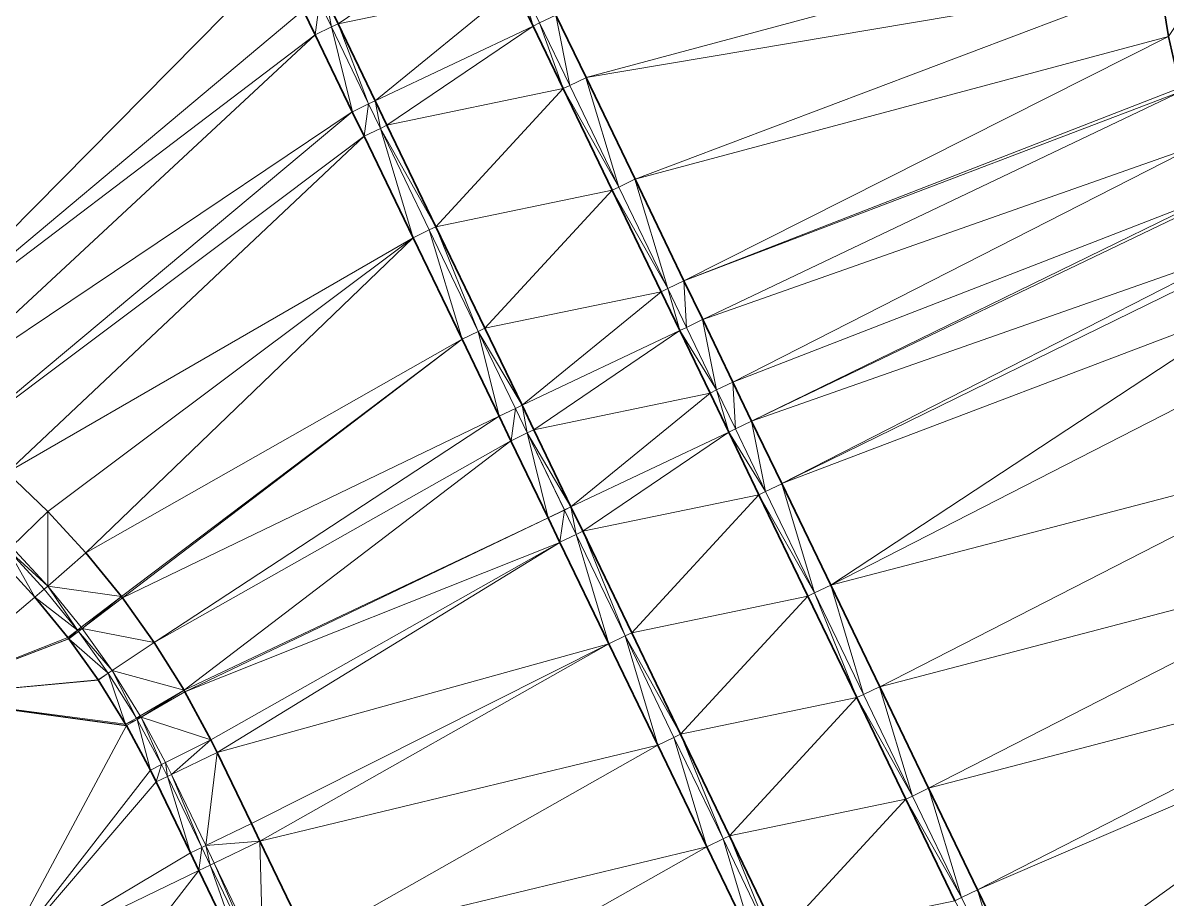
# Model space of a CAD drawing. Header units: metres. Extents: x 246428 to 246884, y 7418966 to 7419490.
# Drawn here: x 246602.27 to 246612.43, y 7419404.16 to 7419411.94 of the extents above; entities that cross this region are included whole.
import ezdxf

# ---------------------------------------------------------------- set-up
doc = ezdxf.new("R2010")
doc.units = ezdxf.units.M
doc.linetypes.add('blank name', pattern=[0])
doc.linetypes.add('HIDDEN', pattern=[9.525, 6.35, -3.175])
doc.layers.add('_12D_UNMAPPED', color=7, linetype='Continuous')
doc.layers.add('GRADELINES', color=250, linetype='HIDDEN', lineweight=25)
for name, color, linetype, lineweight, true_color in [('KERB_BACK', 7, 'Continuous', 35, 0x5fd2ff), ('KERB_LINE', 7, 'Continuous', 18, 0xb9b9b9), ('KERB_LIP', 7, 'Continuous', 35, 0x5fd2ff), ('KERB_TOP', 7, 'Continuous', 18, 0xb9b9b9)]:
    doc.layers.add(name, color=color, linetype=linetype, lineweight=lineweight, true_color=true_color)

msp = doc.modelspace()

# ---------------------------------------------------------------- linework, layer by layer
at = {"layer": '_12D_UNMAPPED', "color": 3, "linetype": 'blank name', "lineweight": 0}
for points in [[(246522.217, 7419399.816, 31.478), (246641.933, 7419447.013, 33.763), (246641.933, 7419447.013, 33.763)], [(246598.535, 7419411.764, 32.889), (246596.558, 7419415.863, 32.753), (246602.977, 7419413.906, 32.963)], [(246600.05, 7419409.307, 33.001), (246598.535, 7419411.764, 32.889), (246602.977, 7419413.906, 32.963)], [(246600.293, 7419409.193, 33.01), (246600.05, 7419409.307, 33.001), (246602.977, 7419413.906, 32.963)], [(246600.293, 7419409.193, 33.01), (246600.293, 7419409.193, 33.01), (246602.977, 7419413.906, 32.963)], [(246600.499, 7419409.088, 33.018), (246600.293, 7419409.193, 33.01), (246602.977, 7419413.906, 32.963)], [(246600.934, 7419408.842, 33.034), (246600.499, 7419409.088, 33.018), (246602.977, 7419413.906, 32.963)], [(246604.547, 7419412.499, 33.059), (246600.934, 7419408.842, 33.034), (246602.977, 7419413.906, 32.963)], [(246605.072, 7419411.929, 33.201), (246604.967, 7419412.146, 33.228), (246606.368, 7419412.809, 33.278)], [(246605.072, 7419411.929, 33.201), (246606.368, 7419412.809, 33.278), (246606.636, 7419412.253, 33.21)], [(246607.005, 7419412.006, 33.168), (246612.315, 7419412.808, 33.356), (246607.273, 7419411.451, 33.191)], [(246612.315, 7419412.808, 33.356), (246612.364, 7419412.31, 33.373), (246607.273, 7419411.451, 33.191)], [(246604.764, 7419412.049, 33.078), (246600.934, 7419408.842, 33.034), (246604.547, 7419412.499, 33.059)], [(246612.444, 7419411.817, 33.389), (246612.364, 7419412.31, 33.373), (246612.81, 7419412.368, 33.387)], [(246605.401, 7419411.246, 33.116), (246605.072, 7419411.929, 33.201), (246606.636, 7419412.253, 33.21)], [(246605.401, 7419411.246, 33.116), (246606.636, 7419412.253, 33.21), (246606.803, 7419411.908, 33.168)], [(246606.636, 7419412.253, 33.21), (246606.695, 7419412.282, 33.21), (246606.803, 7419411.908, 33.168)], [(246606.695, 7419412.282, 33.21), (246606.861, 7419411.936, 33.168), (246606.803, 7419411.908, 33.168)], [(246607.273, 7419411.451, 33.191), (246612.364, 7419412.31, 33.373), (246607.708, 7419410.55, 33.23)], [(246612.364, 7419412.31, 33.373), (246612.444, 7419411.817, 33.389), (246607.708, 7419410.55, 33.23)], [(246605.013, 7419411.9, 33.201), (246604.908, 7419412.118, 33.228), (246604.967, 7419412.146, 33.228)], [(246605.072, 7419411.929, 33.201), (246605.013, 7419411.9, 33.201), (246604.967, 7419412.146, 33.228)], [(246604.764, 7419412.048, 33.078), (246600.934, 7419408.842, 33.034), (246604.764, 7419412.049, 33.078)], [(246604.869, 7419411.831, 33.087), (246600.934, 7419408.842, 33.034), (246604.764, 7419412.048, 33.078)], [(246604.87, 7419411.831, 33.125), (246604.764, 7419412.048, 33.078), (246604.765, 7419412.049, 33.128)], [(246604.869, 7419411.831, 33.087), (246604.764, 7419412.048, 33.078), (246604.87, 7419411.831, 33.125)], [(246604.87, 7419411.831, 33.125), (246604.765, 7419412.049, 33.128), (246604.908, 7419412.118, 33.228)], [(246605.013, 7419411.9, 33.201), (246604.87, 7419411.831, 33.125), (246604.908, 7419412.118, 33.228)], [(246606.861, 7419411.936, 33.168), (246607.004, 7419412.005, 33.168), (246606.861, 7419411.936, 33.168)], [(246606.861, 7419411.936, 33.168), (246607.004, 7419412.005, 33.168), (246607.129, 7419411.381, 33.191)], [(246607.004, 7419412.005, 33.168), (246607.005, 7419412.006, 33.168), (246607.272, 7419411.45, 33.191)], [(246607.004, 7419412.005, 33.168), (246607.272, 7419411.45, 33.191), (246607.129, 7419411.381, 33.191)], [(246607.005, 7419412.006, 33.168), (246607.273, 7419411.451, 33.191), (246607.272, 7419411.45, 33.191)], [(246605.2, 7419411.148, 33.116), (246604.87, 7419411.831, 33.125), (246605.013, 7419411.9, 33.201)], [(246605.343, 7419411.217, 33.116), (246605.013, 7419411.9, 33.201), (246605.072, 7419411.929, 33.201)], [(246605.343, 7419411.217, 33.116), (246605.2, 7419411.148, 33.116), (246605.013, 7419411.9, 33.201)], [(246605.401, 7419411.246, 33.116), (246605.343, 7419411.217, 33.116), (246605.072, 7419411.929, 33.201)], [(246605.401, 7419411.245, 33.116), (246605.401, 7419411.246, 33.116), (246606.803, 7419411.908, 33.168)], [(246605.506, 7419411.028, 33.126), (246605.401, 7419411.245, 33.116), (246606.803, 7419411.908, 33.168)], [(246605.401, 7419411.245, 33.116), (246606.803, 7419411.908, 33.168), (246606.803, 7419411.908, 33.168)], [(246605.506, 7419411.028, 33.126), (246606.803, 7419411.908, 33.168), (246607.071, 7419411.353, 33.191)], [(246606.861, 7419411.936, 33.168), (246606.861, 7419411.936, 33.168), (246606.803, 7419411.908, 33.168)], [(246606.803, 7419411.908, 33.168), (246606.861, 7419411.936, 33.168), (246606.803, 7419411.908, 33.168)], [(246606.803, 7419411.908, 33.168), (246606.861, 7419411.936, 33.168), (246607.071, 7419411.353, 33.191)], [(246606.861, 7419411.936, 33.168), (246607.129, 7419411.381, 33.191), (246607.071, 7419411.353, 33.191)], [(246601.353, 7419408.569, 33.05), (246600.934, 7419408.842, 33.034), (246604.869, 7419411.831, 33.087)], [(246605.199, 7419411.148, 33.116), (246601.353, 7419408.569, 33.05), (246604.869, 7419411.831, 33.087)], [(246605.199, 7419411.148, 33.116), (246604.869, 7419411.831, 33.087), (246605.2, 7419411.148, 33.116)], [(246605.2, 7419411.148, 33.116), (246604.869, 7419411.831, 33.087), (246604.87, 7419411.831, 33.125)], [(246607.708, 7419410.55, 33.23), (246612.444, 7419411.817, 33.389), (246608.142, 7419409.649, 33.267)], [(246612.444, 7419411.817, 33.389), (246612.546, 7419411.36, 33.404), (246608.142, 7419409.649, 33.267)], [(246607.129, 7419411.381, 33.191), (246607.272, 7419411.45, 33.191), (246607.564, 7419410.48, 33.23)], [(246607.272, 7419411.45, 33.191), (246607.273, 7419411.451, 33.191), (246607.707, 7419410.549, 33.23)], [(246607.272, 7419411.45, 33.191), (246607.707, 7419410.549, 33.23), (246607.564, 7419410.48, 33.23)], [(246607.273, 7419411.451, 33.191), (246607.708, 7419410.55, 33.23), (246607.707, 7419410.549, 33.23)], [(246605.941, 7419410.127, 33.164), (246605.506, 7419411.028, 33.126), (246607.071, 7419411.353, 33.191)], [(246605.941, 7419410.127, 33.164), (246607.071, 7419411.353, 33.191), (246607.505, 7419410.452, 33.23)], [(246607.129, 7419411.381, 33.191), (246607.564, 7419410.48, 33.23), (246607.071, 7419411.353, 33.191)], [(246607.071, 7419411.353, 33.191), (246607.564, 7419410.48, 33.23), (246607.505, 7419410.452, 33.23)], [(246612.546, 7419411.36, 33.404), (246612.554, 7419411.329, 33.406), (246608.142, 7419409.649, 33.267)], [(246612.546, 7419411.36, 33.404), (246612.546, 7419411.36, 33.404), (246608.142, 7419409.649, 33.267)], [(246608.142, 7419409.649, 33.267), (246612.554, 7419411.329, 33.406), (246608.309, 7419409.303, 33.28)], [(246612.554, 7419411.329, 33.406), (246612.694, 7419410.849, 33.422), (246608.309, 7419409.303, 33.28)], [(246605.401, 7419411.245, 33.116), (246605.343, 7419411.217, 33.116), (246605.401, 7419411.246, 33.116)], [(246605.343, 7419411.217, 33.116), (246605.343, 7419411.217, 33.116), (246605.401, 7419411.246, 33.116)], [(246605.448, 7419411, 33.126), (246605.343, 7419411.217, 33.116), (246605.401, 7419411.245, 33.116)], [(246605.506, 7419411.028, 33.126), (246605.448, 7419411, 33.126), (246605.401, 7419411.245, 33.116)], [(246601.754, 7419408.27, 33.066), (246601.353, 7419408.569, 33.05), (246605.199, 7419411.148, 33.116)], [(246605.304, 7419410.93, 33.126), (246601.754, 7419408.27, 33.066), (246605.199, 7419411.148, 33.116)], [(246605.199, 7419411.148, 33.116), (246601.754, 7419408.27, 33.066), (246605.199, 7419411.148, 33.116)], [(246605.304, 7419410.93, 33.126), (246605.199, 7419411.148, 33.116), (246605.305, 7419410.931, 33.126)], [(246605.2, 7419411.148, 33.116), (246605.199, 7419411.148, 33.116), (246605.2, 7419411.148, 33.116)], [(246605.305, 7419410.931, 33.126), (246605.199, 7419411.148, 33.116), (246605.2, 7419411.148, 33.116)], [(246605.199, 7419411.148, 33.116), (246605.199, 7419411.148, 33.116), (246605.2, 7419411.148, 33.116)], [(246605.343, 7419411.217, 33.116), (246605.2, 7419411.148, 33.116), (246605.343, 7419411.217, 33.116)], [(246605.305, 7419410.931, 33.126), (246605.2, 7419411.148, 33.116), (246605.343, 7419411.217, 33.116)], [(246605.2, 7419411.148, 33.116), (246605.2, 7419411.148, 33.116), (246605.343, 7419411.217, 33.116)], [(246605.448, 7419411, 33.126), (246605.305, 7419410.931, 33.126), (246605.343, 7419411.217, 33.116)], [(246605.941, 7419410.127, 33.164), (246605.448, 7419411, 33.126), (246605.506, 7419411.028, 33.126)], [(246602.135, 7419407.947, 33.082), (246601.754, 7419408.27, 33.066), (246605.304, 7419410.93, 33.126)], [(246602.135, 7419407.947, 33.082), (246602.135, 7419407.947, 33.082), (246605.304, 7419410.93, 33.126)], [(246605.738, 7419410.03, 33.164), (246602.135, 7419407.947, 33.082), (246605.304, 7419410.93, 33.126)], [(246605.739, 7419410.03, 33.164), (246605.304, 7419410.93, 33.126), (246605.305, 7419410.931, 33.126)], [(246605.738, 7419410.03, 33.164), (246605.304, 7419410.93, 33.126), (246605.739, 7419410.03, 33.164)], [(246605.739, 7419410.03, 33.164), (246605.305, 7419410.931, 33.126), (246605.448, 7419411, 33.126)], [(246605.882, 7419410.099, 33.164), (246605.448, 7419411, 33.126), (246605.941, 7419410.127, 33.164)], [(246605.882, 7419410.099, 33.164), (246605.739, 7419410.03, 33.164), (246605.448, 7419411, 33.126)], [(246608.309, 7419409.303, 33.28), (246612.694, 7419410.849, 33.422), (246608.577, 7419408.748, 33.301)], [(246608.309, 7419409.303, 33.28), (246612.694, 7419410.849, 33.422), (246608.309, 7419409.303, 33.28)], [(246612.694, 7419410.849, 33.422), (246612.852, 7419410.409, 33.437), (246608.577, 7419408.748, 33.301)], [(246607.564, 7419410.48, 33.23), (246607.707, 7419410.549, 33.23), (246607.998, 7419409.58, 33.267)], [(246607.707, 7419410.549, 33.23), (246607.708, 7419410.55, 33.23), (246608.141, 7419409.649, 33.267)], [(246607.707, 7419410.549, 33.23), (246608.141, 7419409.649, 33.267), (246607.998, 7419409.58, 33.267)], [(246607.708, 7419410.55, 33.23), (246608.142, 7419409.649, 33.267), (246608.141, 7419409.649, 33.267)], [(246606.375, 7419409.227, 33.203), (246605.941, 7419410.127, 33.164), (246607.505, 7419410.452, 33.23)], [(246606.375, 7419409.227, 33.203), (246607.505, 7419410.452, 33.23), (246607.939, 7419409.551, 33.267)], [(246607.564, 7419410.48, 33.23), (246607.998, 7419409.58, 33.267), (246607.505, 7419410.452, 33.23)], [(246607.505, 7419410.452, 33.23), (246607.998, 7419409.58, 33.267), (246607.939, 7419409.551, 33.267)], [(246608.577, 7419408.748, 33.301), (246612.852, 7419410.409, 33.437), (246608.743, 7419408.403, 33.314)], [(246612.852, 7419410.409, 33.437), (246612.852, 7419410.409, 33.437), (246608.577, 7419408.748, 33.301)], [(246612.852, 7419410.409, 33.437), (246612.864, 7419410.379, 33.439), (246608.743, 7419408.403, 33.314)], [(246608.743, 7419408.403, 33.314), (246612.864, 7419410.379, 33.439), (246613.063, 7419409.92, 33.455)], [(246608.743, 7419408.403, 33.314), (246612.864, 7419410.379, 33.439), (246608.743, 7419408.403, 33.314)], [(246606.317, 7419409.198, 33.203), (246605.882, 7419410.099, 33.164), (246605.941, 7419410.127, 33.164)], [(246606.375, 7419409.227, 33.203), (246606.317, 7419409.198, 33.203), (246605.941, 7419410.127, 33.164)], [(246602.496, 7419407.601, 33.098), (246602.135, 7419407.947, 33.082), (246605.738, 7419410.03, 33.164)], [(246602.835, 7419407.234, 33.114), (246602.496, 7419407.601, 33.098), (246605.738, 7419410.03, 33.164)], [(246606.173, 7419409.129, 33.203), (246602.835, 7419407.234, 33.114), (246605.738, 7419410.03, 33.164)], [(246606.173, 7419409.129, 33.203), (246605.738, 7419410.03, 33.164), (246606.174, 7419409.129, 33.203)], [(246606.174, 7419409.129, 33.203), (246605.738, 7419410.03, 33.164), (246605.739, 7419410.03, 33.164)], [(246606.174, 7419409.129, 33.203), (246605.739, 7419410.03, 33.164), (246605.882, 7419410.099, 33.164)], [(246606.317, 7419409.198, 33.203), (246606.174, 7419409.129, 33.203), (246605.882, 7419410.099, 33.164)], [(246609.011, 7419407.848, 33.335), (246608.743, 7419408.403, 33.314), (246613.063, 7419409.92, 33.455)], [(246609.011, 7419407.848, 33.335), (246613.063, 7419409.92, 33.455), (246613.096, 7419409.849, 33.458)], [(246609.011, 7419407.848, 33.335), (246613.096, 7419409.849, 33.458), (246613.279, 7419409.47, 33.472)], [(246607.998, 7419409.58, 33.267), (246608.141, 7419409.649, 33.267), (246608.165, 7419409.234, 33.28)], [(246608.141, 7419409.649, 33.267), (246608.142, 7419409.649, 33.267), (246608.308, 7419409.303, 33.28)], [(246608.141, 7419409.649, 33.267), (246608.308, 7419409.303, 33.28), (246608.165, 7419409.234, 33.28)], [(246608.142, 7419409.649, 33.267), (246608.309, 7419409.303, 33.28), (246608.308, 7419409.303, 33.28)], [(246606.705, 7419408.543, 33.227), (246606.375, 7419409.227, 33.203), (246607.939, 7419409.551, 33.267)], [(246606.705, 7419408.543, 33.227), (246607.939, 7419409.551, 33.267), (246608.106, 7419409.206, 33.28)], [(246607.939, 7419409.551, 33.267), (246607.998, 7419409.58, 33.267), (246608.106, 7419409.206, 33.28)], [(246607.998, 7419409.58, 33.267), (246608.165, 7419409.234, 33.28), (246608.106, 7419409.206, 33.28)], [(246609.445, 7419406.947, 33.365), (246609.011, 7419407.848, 33.335), (246613.279, 7419409.47, 33.472)], [(246609.011, 7419407.848, 33.335), (246613.279, 7419409.47, 33.472), (246613.279, 7419409.47, 33.472)], [(246609.445, 7419406.947, 33.365), (246613.279, 7419409.47, 33.472), (246613.497, 7419409.02, 33.488)], [(246608.308, 7419409.303, 33.28), (246608.308, 7419409.303, 33.28), (246608.165, 7419409.234, 33.28)], [(246608.165, 7419409.234, 33.28), (246608.308, 7419409.303, 33.28), (246608.165, 7419409.234, 33.28)], [(246608.165, 7419409.234, 33.28), (246608.308, 7419409.303, 33.28), (246608.432, 7419408.679, 33.394)], [(246608.308, 7419409.303, 33.28), (246608.309, 7419409.303, 33.28), (246608.308, 7419409.303, 33.28)], [(246608.309, 7419409.303, 33.28), (246608.309, 7419409.303, 33.28), (246608.308, 7419409.303, 33.28)], [(246608.308, 7419409.303, 33.28), (246608.309, 7419409.303, 33.28), (246608.576, 7419408.748, 33.332)], [(246608.308, 7419409.303, 33.28), (246608.576, 7419408.748, 33.332), (246608.432, 7419408.679, 33.394)], [(246608.309, 7419409.303, 33.28), (246608.577, 7419408.748, 33.301), (246608.576, 7419408.748, 33.332)], [(246606.503, 7419408.446, 33.227), (246606.174, 7419409.129, 33.203), (246606.317, 7419409.198, 33.203)], [(246606.705, 7419408.543, 33.227), (246606.317, 7419409.198, 33.203), (246606.375, 7419409.227, 33.203)], [(246606.646, 7419408.515, 33.227), (246606.503, 7419408.446, 33.227), (246606.317, 7419409.198, 33.203)], [(246606.646, 7419408.515, 33.227), (246606.317, 7419409.198, 33.203), (246606.705, 7419408.543, 33.227)], [(246606.705, 7419408.543, 33.228), (246606.705, 7419408.543, 33.227), (246608.106, 7419409.206, 33.28)], [(246606.81, 7419408.326, 33.272), (246606.705, 7419408.543, 33.228), (246608.106, 7419409.206, 33.28)], [(246606.705, 7419408.543, 33.228), (246608.106, 7419409.206, 33.28), (246608.106, 7419409.206, 33.28)], [(246606.81, 7419408.326, 33.272), (246608.106, 7419409.206, 33.28), (246608.374, 7419408.651, 33.394)], [(246608.165, 7419409.234, 33.28), (246608.165, 7419409.234, 33.28), (246608.106, 7419409.206, 33.28)], [(246608.106, 7419409.206, 33.28), (246608.165, 7419409.234, 33.28), (246608.106, 7419409.206, 33.28)], [(246608.165, 7419409.234, 33.28), (246608.432, 7419408.679, 33.394), (246608.106, 7419409.206, 33.28)], [(246608.106, 7419409.206, 33.28), (246608.432, 7419408.679, 33.394), (246608.374, 7419408.651, 33.394)], [(246603.15, 7419406.846, 33.131), (246602.835, 7419407.234, 33.114), (246606.173, 7419409.129, 33.203)], [(246603.159, 7419406.834, 33.131), (246603.15, 7419406.846, 33.131), (246606.173, 7419409.129, 33.203)], [(246606.502, 7419408.446, 33.227), (246603.159, 7419406.834, 33.131), (246606.173, 7419409.129, 33.203)], [(246606.502, 7419408.446, 33.227), (246606.173, 7419409.129, 33.203), (246606.503, 7419408.446, 33.227)], [(246606.503, 7419408.446, 33.227), (246606.173, 7419409.129, 33.203), (246606.174, 7419409.129, 33.203)], [(246609.445, 7419406.947, 33.365), (246613.497, 7419409.02, 33.488), (246613.931, 7419408.119, 33.521)], [(246608.432, 7419408.679, 33.394), (246608.576, 7419408.748, 33.332), (246608.599, 7419408.333, 33.464)], [(246608.576, 7419408.748, 33.332), (246608.577, 7419408.748, 33.301), (246608.742, 7419408.402, 33.364)], [(246608.576, 7419408.748, 33.332), (246608.742, 7419408.402, 33.364), (246608.599, 7419408.333, 33.464)], [(246608.577, 7419408.748, 33.301), (246608.743, 7419408.403, 33.314), (246608.742, 7419408.402, 33.364)], [(246607.139, 7419407.643, 33.41), (246606.81, 7419408.326, 33.272), (246608.374, 7419408.651, 33.394)], [(246607.139, 7419407.643, 33.41), (246608.374, 7419408.651, 33.394), (246608.541, 7419408.305, 33.464)], [(246608.374, 7419408.651, 33.394), (246608.432, 7419408.679, 33.394), (246608.541, 7419408.305, 33.464)], [(246608.432, 7419408.679, 33.394), (246608.599, 7419408.333, 33.464), (246608.541, 7419408.305, 33.464)], [(246606.608, 7419408.229, 33.247), (246606.503, 7419408.446, 33.227), (246606.646, 7419408.515, 33.228)], [(246606.646, 7419408.515, 33.228), (246606.503, 7419408.446, 33.227), (246606.646, 7419408.515, 33.227)], [(246606.503, 7419408.446, 33.227), (246606.503, 7419408.446, 33.227), (246606.646, 7419408.515, 33.227)], [(246606.751, 7419408.298, 33.272), (246606.608, 7419408.229, 33.247), (246606.646, 7419408.515, 33.228)], [(246606.751, 7419408.298, 33.272), (246606.646, 7419408.515, 33.228), (246606.705, 7419408.543, 33.228)], [(246606.646, 7419408.515, 33.228), (246606.646, 7419408.515, 33.227), (246606.705, 7419408.543, 33.228)], [(246606.705, 7419408.543, 33.228), (246606.646, 7419408.515, 33.227), (246606.705, 7419408.543, 33.227)], [(246606.81, 7419408.326, 33.272), (246606.751, 7419408.298, 33.272), (246606.705, 7419408.543, 33.228)], [(246603.159, 7419406.834, 33.131), (246603.159, 7419406.834, 33.131), (246606.502, 7419408.446, 33.227)], [(246603.441, 7419406.439, 33.147), (246603.159, 7419406.834, 33.131), (246606.502, 7419408.446, 33.227)], [(246606.607, 7419408.228, 33.235), (246603.441, 7419406.439, 33.147), (246606.502, 7419408.446, 33.227)], [(246606.502, 7419408.446, 33.227), (246603.441, 7419406.439, 33.147), (246606.502, 7419408.446, 33.227)], [(246606.503, 7419408.446, 33.227), (246606.502, 7419408.446, 33.227), (246606.503, 7419408.446, 33.227)], [(246606.607, 7419408.228, 33.235), (246606.502, 7419408.446, 33.227), (246606.608, 7419408.229, 33.247)], [(246606.608, 7419408.229, 33.247), (246606.502, 7419408.446, 33.227), (246606.503, 7419408.446, 33.227)], [(246606.502, 7419408.446, 33.227), (246606.502, 7419408.446, 33.227), (246606.503, 7419408.446, 33.227)], [(246608.742, 7419408.402, 33.364), (246608.867, 7419407.778, 33.485), (246608.599, 7419408.333, 33.464)], [(246608.599, 7419408.333, 33.464), (246608.742, 7419408.402, 33.364), (246608.599, 7419408.333, 33.464)], [(246608.742, 7419408.402, 33.364), (246608.742, 7419408.402, 33.364), (246608.599, 7419408.333, 33.464)], [(246608.743, 7419408.403, 33.314), (246609.01, 7419407.847, 33.385), (246608.742, 7419408.402, 33.364)], [(246608.742, 7419408.402, 33.364), (246608.743, 7419408.403, 33.314), (246608.742, 7419408.402, 33.364)], [(246608.743, 7419408.403, 33.314), (246608.743, 7419408.403, 33.314), (246608.742, 7419408.402, 33.364)], [(246609.01, 7419407.847, 33.385), (246608.867, 7419407.778, 33.485), (246608.742, 7419408.402, 33.364)], [(246609.011, 7419407.848, 33.335), (246609.01, 7419407.847, 33.385), (246608.743, 7419408.403, 33.314)], [(246606.937, 7419407.545, 33.31), (246606.608, 7419408.229, 33.247), (246606.751, 7419408.298, 33.272)], [(246607.139, 7419407.643, 33.41), (246606.751, 7419408.298, 33.272), (246606.81, 7419408.326, 33.272)], [(246607.139, 7419407.643, 33.41), (246607.081, 7419407.615, 33.41), (246606.751, 7419408.298, 33.272)], [(246607.081, 7419407.615, 33.41), (246606.937, 7419407.545, 33.31), (246606.751, 7419408.298, 33.272)], [(246607.244, 7419407.425, 33.418), (246607.139, 7419407.643, 33.41), (246608.541, 7419408.305, 33.464)], [(246607.139, 7419407.643, 33.41), (246607.139, 7419407.643, 33.41), (246608.541, 7419408.305, 33.464)], [(246607.139, 7419407.643, 33.41), (246608.541, 7419408.305, 33.464), (246608.541, 7419408.305, 33.464)], [(246608.808, 7419407.75, 33.485), (246607.244, 7419407.425, 33.418), (246608.541, 7419408.305, 33.464)], [(246608.599, 7419408.333, 33.464), (246608.867, 7419407.778, 33.485), (246608.541, 7419408.305, 33.464)], [(246608.541, 7419408.305, 33.464), (246608.599, 7419408.333, 33.464), (246608.541, 7419408.305, 33.464)], [(246608.599, 7419408.333, 33.464), (246608.599, 7419408.333, 33.464), (246608.541, 7419408.305, 33.464)], [(246608.867, 7419407.778, 33.485), (246608.808, 7419407.75, 33.485), (246608.541, 7419408.305, 33.464)], [(246603.441, 7419406.439, 33.147), (246603.441, 7419406.439, 33.147), (246606.607, 7419408.228, 33.235)], [(246603.706, 7419406.015, 33.163), (246603.441, 7419406.439, 33.147), (246606.607, 7419408.228, 33.235)], [(246606.937, 7419407.545, 33.26), (246603.706, 7419406.015, 33.163), (246606.607, 7419408.228, 33.235)], [(246606.937, 7419407.545, 33.31), (246606.607, 7419408.228, 33.235), (246606.608, 7419408.229, 33.247)], [(246606.937, 7419407.545, 33.31), (246606.937, 7419407.545, 33.26), (246606.607, 7419408.228, 33.235)], [(246609.88, 7419406.046, 33.394), (246609.445, 7419406.947, 33.365), (246613.931, 7419408.119, 33.521)], [(246614.365, 7419407.218, 33.554), (246609.88, 7419406.046, 33.394), (246613.931, 7419408.119, 33.521)], [(246602.496, 7419407.601, 33.098), (246602.175, 7419407.286, 33.103), (246602.135, 7419407.947, 33.082)], [(246608.867, 7419407.778, 33.485), (246609.301, 7419406.878, 33.515), (246608.808, 7419407.75, 33.485)], [(246608.867, 7419407.778, 33.485), (246609.01, 7419407.847, 33.385), (246609.301, 7419406.878, 33.515)], [(246609.01, 7419407.847, 33.385), (246609.011, 7419407.848, 33.335), (246609.445, 7419406.947, 33.415)], [(246609.01, 7419407.847, 33.385), (246609.445, 7419406.947, 33.415), (246609.301, 7419406.878, 33.515)], [(246609.011, 7419407.848, 33.335), (246609.445, 7419406.947, 33.365), (246609.445, 7419406.947, 33.415)], [(246607.679, 7419406.524, 33.45), (246607.244, 7419407.425, 33.418), (246608.808, 7419407.75, 33.485)], [(246607.679, 7419406.524, 33.45), (246608.808, 7419407.75, 33.485), (246609.243, 7419406.849, 33.515)], [(246608.808, 7419407.75, 33.485), (246609.301, 7419406.878, 33.515), (246609.243, 7419406.849, 33.515)], [(246602.175, 7419407.286, 33.103), (246602.496, 7419407.601, 33.098), (246602.495, 7419406.939, 33.109)], [(246602.496, 7419407.601, 33.098), (246602.835, 7419407.234, 33.114), (246602.495, 7419406.939, 33.109)], [(246607.081, 7419407.614, 33.41), (246606.937, 7419407.545, 33.31), (246607.081, 7419407.615, 33.41)], [(246606.937, 7419407.545, 33.31), (246606.937, 7419407.545, 33.31), (246607.081, 7419407.615, 33.41)], [(246607.042, 7419407.328, 33.318), (246606.937, 7419407.545, 33.31), (246607.081, 7419407.614, 33.41)], [(246607.186, 7419407.397, 33.418), (246607.042, 7419407.328, 33.318), (246607.081, 7419407.614, 33.41)], [(246607.139, 7419407.643, 33.41), (246607.081, 7419407.614, 33.41), (246607.139, 7419407.643, 33.41)], [(246607.186, 7419407.397, 33.418), (246607.081, 7419407.614, 33.41), (246607.139, 7419407.643, 33.41)], [(246607.081, 7419407.614, 33.41), (246607.081, 7419407.615, 33.41), (246607.139, 7419407.643, 33.41)], [(246607.244, 7419407.425, 33.418), (246607.186, 7419407.397, 33.418), (246607.139, 7419407.643, 33.41)], [(246603.713, 7419406.002, 33.163), (246603.706, 7419406.015, 33.163), (246606.937, 7419407.545, 33.26)], [(246603.713, 7419406.002, 33.163), (246603.713, 7419406.002, 33.163), (246606.937, 7419407.545, 33.26)], [(246607.041, 7419407.327, 33.268), (246603.713, 7419406.002, 33.163), (246606.937, 7419407.545, 33.26)], [(246606.937, 7419407.545, 33.26), (246603.713, 7419406.002, 33.163), (246606.937, 7419407.545, 33.26)], [(246607.041, 7419407.327, 33.268), (246606.937, 7419407.545, 33.26), (246607.042, 7419407.328, 33.318)], [(246606.937, 7419407.545, 33.31), (246606.937, 7419407.545, 33.26), (246606.937, 7419407.545, 33.31)], [(246607.042, 7419407.328, 33.318), (246606.937, 7419407.545, 33.26), (246606.937, 7419407.545, 33.31)], [(246606.937, 7419407.545, 33.26), (246606.937, 7419407.545, 33.26), (246606.937, 7419407.545, 33.31)], [(246607.477, 7419406.427, 33.35), (246607.042, 7419407.328, 33.318), (246607.186, 7419407.397, 33.418)], [(246607.62, 7419406.496, 33.45), (246607.186, 7419407.397, 33.418), (246607.244, 7419407.425, 33.418)], [(246607.62, 7419406.496, 33.45), (246607.477, 7419406.427, 33.35), (246607.186, 7419407.397, 33.418)], [(246607.679, 7419406.524, 33.45), (246607.62, 7419406.496, 33.45), (246607.244, 7419407.425, 33.418)], [(246602.175, 7419407.286, 33.103), (246602.495, 7419406.939, 33.109), (246602.146, 7419407.258, 33.103)], [(246603.944, 7419405.575, 33.179), (246603.713, 7419406.002, 33.163), (246607.041, 7419407.327, 33.268)], [(246603.999, 7419405.462, 33.183), (246603.944, 7419405.575, 33.179), (246607.041, 7419407.327, 33.268)], [(246607.476, 7419406.427, 33.3), (246603.999, 7419405.462, 33.183), (246607.041, 7419407.327, 33.268)], [(246607.477, 7419406.427, 33.35), (246607.041, 7419407.327, 33.268), (246607.042, 7419407.328, 33.318)], [(246607.476, 7419406.427, 33.3), (246607.041, 7419407.327, 33.268), (246607.477, 7419406.427, 33.35)], [(246602.068, 7419407.181, 33.103), (246602.381, 7419406.841, 33.109), (246601.337, 7419405.955, 33.021)], [(246602.068, 7419407.181, 33.103), (246602.146, 7419407.258, 33.103), (246602.381, 7419406.841, 33.109)], [(246602.146, 7419407.258, 33.103), (246602.495, 7419406.939, 33.109), (246602.465, 7419406.913, 33.109)], [(246602.146, 7419407.258, 33.103), (246602.465, 7419406.913, 33.109), (246602.381, 7419406.841, 33.109)], [(246602.835, 7419407.234, 33.114), (246603.15, 7419406.846, 33.131), (246602.495, 7419406.939, 33.109)], [(246610.314, 7419405.146, 33.423), (246609.88, 7419406.046, 33.394), (246614.365, 7419407.218, 33.554)], [(246610.314, 7419405.146, 33.423), (246614.365, 7419407.218, 33.554), (246614.8, 7419406.317, 33.587)], [(246602.465, 7419406.913, 33.109), (246602.761, 7419406.549, 33.115), (246602.381, 7419406.841, 33.109)], [(246602.465, 7419406.913, 33.109), (246602.495, 7419406.939, 33.109), (246602.761, 7419406.549, 33.115)], [(246602.495, 7419406.939, 33.109), (246602.792, 7419406.573, 33.115), (246602.761, 7419406.549, 33.115)], [(246602.495, 7419406.939, 33.109), (246603.15, 7419406.846, 33.131), (246602.792, 7419406.573, 33.115)], [(246609.243, 7419406.849, 33.515), (246609.301, 7419406.878, 33.515), (246609.677, 7419405.949, 33.544)], [(246609.301, 7419406.878, 33.515), (246609.445, 7419406.947, 33.415), (246609.736, 7419405.977, 33.544)], [(246609.301, 7419406.878, 33.515), (246609.736, 7419405.977, 33.544), (246609.677, 7419405.949, 33.544)], [(246609.445, 7419406.947, 33.415), (246609.445, 7419406.947, 33.365), (246609.879, 7419406.046, 33.444)], [(246609.445, 7419406.947, 33.365), (246609.88, 7419406.046, 33.394), (246609.879, 7419406.046, 33.444)], [(246609.445, 7419406.947, 33.415), (246609.879, 7419406.046, 33.444), (246609.736, 7419405.977, 33.544)], [(246602.381, 7419406.841, 33.109), (246602.673, 7419406.482, 33.115), (246601.337, 7419405.955, 33.021)], [(246602.381, 7419406.841, 33.109), (246602.761, 7419406.549, 33.115), (246602.673, 7419406.482, 33.115)], [(246602.792, 7419406.573, 33.115), (246603.15, 7419406.846, 33.131), (246602.801, 7419406.562, 33.116)], [(246603.15, 7419406.846, 33.131), (246603.159, 7419406.834, 33.131), (246602.801, 7419406.562, 33.116)], [(246603.159, 7419406.834, 33.131), (246603.441, 7419406.439, 33.147), (246602.801, 7419406.562, 33.116)], [(246603.159, 7419406.834, 33.131), (246603.159, 7419406.834, 33.131), (246602.801, 7419406.562, 33.116)], [(246602.801, 7419406.562, 33.116), (246603.159, 7419406.834, 33.131), (246602.801, 7419406.562, 33.116)], [(246608.113, 7419405.624, 33.476), (246607.679, 7419406.524, 33.45), (246609.243, 7419406.849, 33.515)], [(246608.113, 7419405.624, 33.476), (246609.243, 7419406.849, 33.515), (246609.677, 7419405.949, 33.544)], [(246602.792, 7419406.573, 33.115), (246602.801, 7419406.562, 33.116), (246602.761, 7419406.549, 33.115)], [(246602.761, 7419406.549, 33.115), (246602.801, 7419406.562, 33.116), (246602.769, 7419406.537, 33.116)], [(246602.769, 7419406.537, 33.116), (246602.801, 7419406.562, 33.116), (246602.769, 7419406.537, 33.116)], [(246602.801, 7419406.562, 33.116), (246602.801, 7419406.562, 33.116), (246602.769, 7419406.537, 33.116)], [(246602.801, 7419406.562, 33.116), (246603.067, 7419406.189, 33.122), (246602.769, 7419406.537, 33.116)], [(246602.801, 7419406.562, 33.116), (246603.441, 7419406.439, 33.147), (246603.067, 7419406.189, 33.122)], [(246602.673, 7419406.482, 33.115), (246602.681, 7419406.471, 33.116), (246601.337, 7419405.955, 33.021)], [(246602.681, 7419406.471, 33.116), (246602.682, 7419406.471, 33.116), (246601.337, 7419405.955, 33.021)], [(246602.682, 7419406.471, 33.116), (246602.942, 7419406.106, 33.194), (246601.337, 7419405.955, 33.021)], [(246602.673, 7419406.482, 33.115), (246602.761, 7419406.549, 33.115), (246602.681, 7419406.471, 33.116)], [(246602.761, 7419406.549, 33.115), (246602.769, 7419406.537, 33.116), (246602.681, 7419406.471, 33.116)], [(246602.681, 7419406.471, 33.116), (246602.769, 7419406.537, 33.116), (246602.682, 7419406.471, 33.116)], [(246602.769, 7419406.537, 33.116), (246602.769, 7419406.537, 33.116), (246602.682, 7419406.471, 33.116)], [(246602.769, 7419406.537, 33.116), (246603.033, 7419406.167, 33.194), (246602.682, 7419406.471, 33.116)], [(246602.682, 7419406.471, 33.116), (246603.033, 7419406.167, 33.194), (246602.942, 7419406.106, 33.194)], [(246602.769, 7419406.537, 33.116), (246603.067, 7419406.189, 33.122), (246603.033, 7419406.167, 33.194)], [(246607.911, 7419405.526, 33.376), (246607.477, 7419406.427, 33.35), (246607.62, 7419406.496, 33.45)], [(246608.113, 7419405.624, 33.476), (246607.62, 7419406.496, 33.45), (246607.679, 7419406.524, 33.45)], [(246608.054, 7419405.596, 33.476), (246607.62, 7419406.496, 33.45), (246608.113, 7419405.624, 33.476)], [(246608.054, 7419405.596, 33.476), (246607.911, 7419405.526, 33.376), (246607.62, 7419406.496, 33.45)], [(246603.441, 7419406.439, 33.147), (246603.441, 7419406.439, 33.147), (246603.067, 7419406.189, 33.122)], [(246603.441, 7419406.439, 33.147), (246603.706, 7419406.015, 33.163), (246603.067, 7419406.189, 33.122)], [(246603.067, 7419406.189, 33.122), (246603.441, 7419406.439, 33.147), (246603.067, 7419406.189, 33.122)], [(246604.303, 7419404.832, 33.206), (246603.999, 7419405.462, 33.183), (246607.476, 7419406.427, 33.3)], [(246604.379, 7419404.675, 33.21), (246604.303, 7419404.832, 33.206), (246607.476, 7419406.427, 33.3)], [(246604.379, 7419404.675, 33.21), (246604.379, 7419404.675, 33.21), (246607.476, 7419406.427, 33.3)], [(246607.91, 7419405.526, 33.326), (246604.379, 7419404.675, 33.21), (246607.476, 7419406.427, 33.3)], [(246607.91, 7419405.526, 33.326), (246607.476, 7419406.427, 33.3), (246607.911, 7419405.526, 33.376)], [(246607.911, 7419405.526, 33.376), (246607.476, 7419406.427, 33.3), (246607.477, 7419406.427, 33.35)], [(246610.749, 7419404.245, 33.453), (246610.314, 7419405.146, 33.423), (246614.8, 7419406.317, 33.587)], [(246610.749, 7419404.245, 33.453), (246614.8, 7419406.317, 33.587), (246614.932, 7419406.043, 33.597)], [(246602.942, 7419406.105, 33.194), (246603.033, 7419406.167, 33.194), (246603.187, 7419405.713, 33.286)], [(246603.033, 7419406.167, 33.194), (246603.033, 7419406.167, 33.194), (246602.942, 7419406.106, 33.194)], [(246602.942, 7419406.106, 33.194), (246603.033, 7419406.167, 33.194), (246602.942, 7419406.105, 33.194)], [(246603.067, 7419406.189, 33.122), (246603.067, 7419406.189, 33.122), (246603.033, 7419406.167, 33.194)], [(246603.033, 7419406.167, 33.194), (246603.067, 7419406.189, 33.122), (246603.033, 7419406.167, 33.194)], [(246603.033, 7419406.167, 33.194), (246603.067, 7419406.189, 33.122), (246603.282, 7419405.768, 33.286)], [(246603.033, 7419406.167, 33.194), (246603.282, 7419405.768, 33.286), (246603.187, 7419405.713, 33.286)], [(246603.067, 7419406.189, 33.122), (246603.706, 7419406.015, 33.163), (246603.317, 7419405.788, 33.138)], [(246603.067, 7419406.189, 33.122), (246603.317, 7419405.788, 33.138), (246603.282, 7419405.768, 33.286)], [(246602.942, 7419406.106, 33.194), (246602.942, 7419406.105, 33.194), (246601.337, 7419405.955, 33.021)], [(246602.942, 7419406.105, 33.194), (246603.187, 7419405.713, 33.286), (246601.337, 7419405.955, 33.021)], [(246602.037, 7419403.545, 33.315), (246601.337, 7419405.955, 33.021), (246603.194, 7419405.701, 33.288)], [(246601.337, 7419405.955, 33.021), (246603.187, 7419405.713, 33.286), (246603.194, 7419405.701, 33.288)], [(246603.317, 7419405.788, 33.138), (246603.706, 7419406.015, 33.163), (246603.324, 7419405.776, 33.138)], [(246603.706, 7419406.015, 33.163), (246603.713, 7419406.002, 33.163), (246603.324, 7419405.776, 33.138)], [(246603.713, 7419406.002, 33.163), (246603.944, 7419405.575, 33.179), (246603.324, 7419405.776, 33.138)], [(246603.713, 7419406.002, 33.163), (246603.713, 7419406.002, 33.163), (246603.324, 7419405.776, 33.138)], [(246603.324, 7419405.776, 33.138), (246603.713, 7419406.002, 33.163), (246603.324, 7419405.776, 33.138)], [(246608.547, 7419404.723, 33.503), (246608.113, 7419405.624, 33.476), (246609.677, 7419405.949, 33.544)], [(246608.547, 7419404.723, 33.503), (246609.677, 7419405.949, 33.544), (246610.112, 7419405.048, 33.573)], [(246609.736, 7419405.977, 33.544), (246610.17, 7419405.076, 33.573), (246609.677, 7419405.949, 33.544)], [(246609.677, 7419405.949, 33.544), (246610.17, 7419405.076, 33.573), (246610.112, 7419405.048, 33.573)], [(246609.736, 7419405.977, 33.544), (246609.879, 7419406.046, 33.444), (246610.17, 7419405.076, 33.573)], [(246609.879, 7419406.046, 33.444), (246609.88, 7419406.046, 33.394), (246610.313, 7419405.145, 33.473)], [(246609.879, 7419406.046, 33.444), (246610.313, 7419405.145, 33.473), (246610.17, 7419405.076, 33.573)], [(246609.88, 7419406.046, 33.394), (246610.314, 7419405.146, 33.423), (246610.313, 7419405.145, 33.473)], [(246610.749, 7419404.245, 33.453), (246614.932, 7419406.043, 33.597), (246614.932, 7419406.043, 33.597)], [(246611.183, 7419403.344, 33.474), (246610.749, 7419404.245, 33.453), (246614.932, 7419406.043, 33.597)], [(246615.942, 7419403.95, 33.633), (246611.183, 7419403.344, 33.474), (246614.932, 7419406.043, 33.597)], [(246603.282, 7419405.768, 33.286), (246603.289, 7419405.756, 33.288), (246603.187, 7419405.713, 33.286)], [(246603.187, 7419405.713, 33.286), (246603.289, 7419405.756, 33.288), (246603.194, 7419405.701, 33.288)], [(246603.289, 7419405.756, 33.288), (246603.289, 7419405.756, 33.288), (246603.194, 7419405.701, 33.288)], [(246603.194, 7419405.701, 33.288), (246603.289, 7419405.756, 33.288), (246603.194, 7419405.701, 33.288)], [(246603.194, 7419405.701, 33.288), (246603.289, 7419405.756, 33.288), (246603.407, 7419405.306, 33.304)], [(246603.282, 7419405.768, 33.286), (246603.317, 7419405.788, 33.138), (246603.289, 7419405.756, 33.288)], [(246603.317, 7419405.788, 33.138), (246603.324, 7419405.776, 33.138), (246603.289, 7419405.756, 33.288)], [(246603.289, 7419405.756, 33.288), (246603.324, 7419405.776, 33.138), (246603.506, 7419405.355, 33.304)], [(246603.324, 7419405.776, 33.138), (246603.324, 7419405.776, 33.138), (246603.289, 7419405.756, 33.288)], [(246603.289, 7419405.756, 33.288), (246603.324, 7419405.776, 33.138), (246603.289, 7419405.756, 33.288)], [(246603.289, 7419405.756, 33.288), (246603.506, 7419405.355, 33.304), (246603.407, 7419405.306, 33.304)], [(246603.324, 7419405.776, 33.138), (246603.944, 7419405.575, 33.179), (246603.541, 7419405.373, 33.154)], [(246603.324, 7419405.776, 33.138), (246603.541, 7419405.373, 33.154), (246603.506, 7419405.355, 33.304)], [(246603.407, 7419405.306, 33.304), (246602.037, 7419403.545, 33.315), (246603.194, 7419405.701, 33.288)], [(246603.187, 7419405.713, 33.286), (246603.194, 7419405.701, 33.288), (246603.194, 7419405.701, 33.288)], [(246603.194, 7419405.701, 33.288), (246603.407, 7419405.306, 33.304), (246603.194, 7419405.701, 33.288)], [(246603.194, 7419405.701, 33.288), (246603.194, 7419405.701, 33.288), (246603.194, 7419405.701, 33.288)], [(246603.541, 7419405.373, 33.154), (246603.944, 7419405.575, 33.179), (246603.594, 7419405.267, 33.158)], [(246603.944, 7419405.575, 33.179), (246603.999, 7419405.462, 33.183), (246603.594, 7419405.267, 33.158)], [(246608.346, 7419404.626, 33.403), (246607.911, 7419405.526, 33.376), (246608.054, 7419405.596, 33.476)], [(246608.489, 7419404.695, 33.503), (246608.054, 7419405.596, 33.476), (246608.113, 7419405.624, 33.476)], [(246608.489, 7419404.695, 33.503), (246608.346, 7419404.626, 33.403), (246608.054, 7419405.596, 33.476)], [(246608.547, 7419404.723, 33.503), (246608.489, 7419404.695, 33.503), (246608.113, 7419405.624, 33.476)], [(246603.594, 7419405.267, 33.158), (246603.999, 7419405.462, 33.183), (246603.898, 7419404.636, 33.181)], [(246603.999, 7419405.462, 33.183), (246604.303, 7419404.832, 33.206), (246603.898, 7419404.636, 33.181)], [(246604.813, 7419403.774, 33.233), (246604.379, 7419404.675, 33.21), (246607.91, 7419405.526, 33.326)], [(246608.345, 7419404.625, 33.353), (246604.813, 7419403.774, 33.233), (246607.91, 7419405.526, 33.326)], [(246608.345, 7419404.625, 33.353), (246607.91, 7419405.526, 33.326), (246608.346, 7419404.626, 33.403)], [(246608.346, 7419404.626, 33.403), (246607.91, 7419405.526, 33.326), (246607.911, 7419405.526, 33.376)], [(246603.407, 7419405.306, 33.304), (246603.506, 7419405.355, 33.304), (246603.459, 7419405.202, 33.308)], [(246603.506, 7419405.355, 33.304), (246603.558, 7419405.249, 33.308), (246603.459, 7419405.202, 33.308)], [(246603.506, 7419405.355, 33.304), (246603.541, 7419405.373, 33.154), (246603.558, 7419405.249, 33.308)], [(246603.541, 7419405.373, 33.154), (246603.594, 7419405.267, 33.158), (246603.558, 7419405.249, 33.308)], [(246603.407, 7419405.306, 33.304), (246603.459, 7419405.202, 33.308), (246602.037, 7419403.545, 33.315)], [(246603.459, 7419405.202, 33.308), (246603.558, 7419405.249, 33.308), (246603.763, 7419404.571, 33.331)], [(246603.558, 7419405.249, 33.308), (246603.594, 7419405.267, 33.158), (246603.862, 7419404.619, 33.331)], [(246603.558, 7419405.249, 33.308), (246603.862, 7419404.619, 33.331), (246603.763, 7419404.571, 33.331)], [(246603.594, 7419405.267, 33.158), (246603.898, 7419404.636, 33.181), (246603.862, 7419404.619, 33.331)], [(246603.459, 7419405.202, 33.308), (246603.763, 7419404.571, 33.331), (246602.037, 7419403.545, 33.315)], [(246610.17, 7419405.076, 33.573), (246610.313, 7419405.145, 33.473), (246610.605, 7419404.175, 33.603)], [(246610.313, 7419405.145, 33.473), (246610.314, 7419405.146, 33.423), (246610.748, 7419404.244, 33.503)], [(246610.313, 7419405.145, 33.473), (246610.748, 7419404.244, 33.503), (246610.605, 7419404.175, 33.603)], [(246610.314, 7419405.146, 33.423), (246610.749, 7419404.245, 33.453), (246610.748, 7419404.244, 33.503)], [(246608.982, 7419403.822, 33.53), (246608.547, 7419404.723, 33.503), (246610.112, 7419405.048, 33.573)], [(246608.982, 7419403.822, 33.53), (246610.112, 7419405.048, 33.573), (246610.546, 7419404.147, 33.603)], [(246610.17, 7419405.076, 33.573), (246610.605, 7419404.175, 33.603), (246610.112, 7419405.048, 33.573)], [(246610.112, 7419405.048, 33.573), (246610.605, 7419404.175, 33.603), (246610.546, 7419404.147, 33.603)], [(246604.303, 7419404.832, 33.206), (246604.379, 7419404.675, 33.21), (246603.898, 7419404.636, 33.181)], [(246603.862, 7419404.619, 33.331), (246603.898, 7419404.636, 33.181), (246603.937, 7419404.462, 33.335)], [(246603.898, 7419404.636, 33.181), (246604.379, 7419404.675, 33.21), (246603.973, 7419404.479, 33.185)], [(246603.898, 7419404.636, 33.181), (246603.973, 7419404.479, 33.185), (246603.937, 7419404.462, 33.335)], [(246603.973, 7419404.479, 33.185), (246604.379, 7419404.675, 33.21), (246604.408, 7419403.579, 33.208)], [(246603.973, 7419404.479, 33.185), (246604.379, 7419404.675, 33.21), (246603.973, 7419404.479, 33.185)], [(246604.379, 7419404.675, 33.21), (246604.379, 7419404.675, 33.21), (246603.973, 7419404.479, 33.185)], [(246604.379, 7419404.675, 33.21), (246604.813, 7419403.774, 33.233), (246604.408, 7419403.579, 33.208)], [(246608.78, 7419403.725, 33.43), (246608.346, 7419404.626, 33.403), (246608.489, 7419404.695, 33.503)], [(246608.923, 7419403.794, 33.53), (246608.489, 7419404.695, 33.503), (246608.547, 7419404.723, 33.503)], [(246608.923, 7419403.794, 33.53), (246608.78, 7419403.725, 33.43), (246608.489, 7419404.695, 33.503)], [(246608.982, 7419403.822, 33.53), (246608.923, 7419403.794, 33.53), (246608.547, 7419404.723, 33.503)], [(246603.763, 7419404.571, 33.331), (246603.838, 7419404.414, 33.335), (246602.037, 7419403.545, 33.315)], [(246603.763, 7419404.571, 33.331), (246603.862, 7419404.619, 33.331), (246603.838, 7419404.414, 33.335)], [(246603.862, 7419404.619, 33.331), (246603.937, 7419404.462, 33.335), (246603.838, 7419404.414, 33.335)], [(246605.248, 7419402.873, 33.257), (246604.813, 7419403.774, 33.233), (246608.345, 7419404.625, 33.353)], [(246608.779, 7419403.725, 33.38), (246605.248, 7419402.873, 33.257), (246608.345, 7419404.625, 33.353)], [(246608.78, 7419403.725, 33.43), (246608.345, 7419404.625, 33.353), (246608.346, 7419404.626, 33.403)], [(246608.779, 7419403.725, 33.38), (246608.345, 7419404.625, 33.353), (246608.78, 7419403.725, 33.43)], [(246603.937, 7419404.462, 33.335), (246603.937, 7419404.462, 33.335), (246603.838, 7419404.414, 33.335)], [(246603.838, 7419404.414, 33.335), (246603.937, 7419404.462, 33.335), (246603.838, 7419404.414, 33.335)], [(246603.838, 7419404.414, 33.335), (246603.937, 7419404.462, 33.335), (246604.273, 7419403.513, 33.358)], [(246603.973, 7419404.479, 33.185), (246603.973, 7419404.479, 33.185), (246603.937, 7419404.462, 33.335)], [(246603.937, 7419404.462, 33.335), (246603.973, 7419404.479, 33.185), (246603.937, 7419404.462, 33.335)], [(246603.937, 7419404.462, 33.335), (246603.973, 7419404.479, 33.185), (246604.372, 7419403.561, 33.358)], [(246603.937, 7419404.462, 33.335), (246604.372, 7419403.561, 33.358), (246604.273, 7419403.513, 33.358)], [(246603.973, 7419404.479, 33.185), (246604.408, 7419403.579, 33.208), (246604.372, 7419403.561, 33.358)], [(246603.838, 7419404.414, 33.335), (246603.838, 7419404.414, 33.335), (246602.037, 7419403.545, 33.315)], [(246602.037, 7419403.545, 33.315), (246603.838, 7419404.414, 33.335), (246602.471, 7419402.645, 33.338)], [(246603.838, 7419404.414, 33.335), (246604.273, 7419403.513, 33.358), (246602.471, 7419402.645, 33.338)], [(246610.605, 7419404.175, 33.603), (246610.748, 7419404.244, 33.503), (246611.039, 7419403.275, 33.624)], [(246610.748, 7419404.244, 33.503), (246610.749, 7419404.245, 33.453), (246611.182, 7419403.344, 33.524)], [(246610.748, 7419404.244, 33.503), (246611.182, 7419403.344, 33.524), (246611.039, 7419403.275, 33.624)], [(246610.749, 7419404.245, 33.453), (246611.183, 7419403.344, 33.474), (246611.182, 7419403.344, 33.524)], [(246610.605, 7419404.175, 33.603), (246611.039, 7419403.275, 33.624), (246610.546, 7419404.147, 33.603)]]:
    msp.add_3dface(points, dxfattribs=at)
at = {"layer": 'GRADELINES'}
msp.add_polyline3d([(246598.283, 7419409.256, -999), (246598.283, 7419409.253, 33.109), (246598.331, 7419407.836, 33.053), (246598.331, 7419407.836, 33.053), (246598.331, 7419407.836, 33.053), (246598.331, 7419407.836, 33.053), (246598.883, 7419407.659, 33.048), (246600.607, 7419406.664, 33.03), (246601.337, 7419405.955, 33.021), (246601.337, 7419405.955, 33.021), (246601.337, 7419405.955, 33.021), (246601.337, 7419405.955, 33.021), (246603.194, 7419405.701, 33.288)], dxfattribs=at)
at = {"layer": 'KERB_BACK'}
for points in [[(246606.636, 7419412.253, 33.21), (246606.803, 7419411.908, 33.168), (246606.803, 7419411.908, 33.168), (246607.071, 7419411.353, 33.191), (246607.505, 7419410.452, 33.23), (246607.939, 7419409.551, 33.267), (246608.106, 7419409.206, 33.28), (246608.106, 7419409.206, 33.28), (246608.374, 7419408.651, 33.394), (246608.541, 7419408.305, 33.464), (246608.541, 7419408.305, 33.464), (246608.808, 7419407.75, 33.485), (246609.243, 7419406.849, 33.515), (246609.677, 7419405.949, 33.544), (246610.112, 7419405.048, 33.573), (246610.546, 7419404.147, 33.603)], [(246610.72, 7419400.22, 33.59), (246610.285, 7419401.12, 33.583), (246609.851, 7419402.021, 33.574), (246609.416, 7419402.922, 33.557), (246608.982, 7419403.822, 33.53), (246608.547, 7419404.723, 33.503), (246608.113, 7419405.624, 33.476), (246607.679, 7419406.524, 33.45), (246607.244, 7419407.425, 33.418), (246607.139, 7419407.643, 33.41), (246607.139, 7419407.643, 33.41), (246606.81, 7419408.326, 33.272), (246606.705, 7419408.543, 33.228), (246606.705, 7419408.543, 33.227), (246606.375, 7419409.227, 33.203), (246605.941, 7419410.127, 33.164), (246605.506, 7419411.028, 33.126), (246605.401, 7419411.245, 33.116), (246605.401, 7419411.246, 33.116), (246605.072, 7419411.929, 33.201), (246604.967, 7419412.146, 33.228)], [(246602.068, 7419407.181, 33.103), (246602.381, 7419406.841, 33.109), (246602.673, 7419406.482, 33.115), (246602.681, 7419406.471, 33.116), (246602.682, 7419406.471, 33.116), (246602.942, 7419406.106, 33.194), (246602.942, 7419406.105, 33.194), (246603.187, 7419405.713, 33.286), (246603.194, 7419405.701, 33.288), (246603.194, 7419405.701, 33.288), (246603.407, 7419405.306, 33.304), (246603.459, 7419405.202, 33.308), (246603.763, 7419404.571, 33.331), (246603.838, 7419404.414, 33.335), (246603.838, 7419404.414, 33.335), (246604.273, 7419403.513, 33.358), (246604.707, 7419402.613, 33.382), (246605.141, 7419401.712, 33.406), (246605.576, 7419400.811, 33.429), (246605.674, 7419400.608, 33.434), (246605.674, 7419400.608, 33.434)]]:
    msp.add_polyline3d(points, dxfattribs=at)
at = {"layer": 'KERB_LINE'}
for points in [[(246610.518, 7419400.122, 33.49), (246610.083, 7419401.023, 33.483), (246609.649, 7419401.924, 33.474), (246609.215, 7419402.824, 33.457), (246608.78, 7419403.725, 33.43), (246608.346, 7419404.626, 33.403), (246607.911, 7419405.526, 33.376), (246607.477, 7419406.427, 33.35), (246607.042, 7419407.328, 33.318), (246606.937, 7419407.545, 33.31), (246606.937, 7419407.545, 33.31), (246606.608, 7419408.229, 33.247), (246606.503, 7419408.446, 33.227), (246606.503, 7419408.446, 33.227), (246606.174, 7419409.129, 33.203), (246605.739, 7419410.03, 33.164), (246605.305, 7419410.931, 33.126), (246605.2, 7419411.148, 33.116), (246605.2, 7419411.148, 33.116), (246604.87, 7419411.831, 33.125), (246604.765, 7419412.049, 33.128)], [(246607.004, 7419412.005, 33.168), (246607.272, 7419411.45, 33.191), (246607.707, 7419410.549, 33.23), (246608.141, 7419409.649, 33.267), (246608.308, 7419409.303, 33.28), (246608.308, 7419409.303, 33.28), (246608.576, 7419408.748, 33.332), (246608.742, 7419408.402, 33.364), (246608.742, 7419408.402, 33.364), (246609.01, 7419407.847, 33.385), (246609.445, 7419406.947, 33.415), (246609.879, 7419406.046, 33.444), (246610.313, 7419405.145, 33.473), (246610.748, 7419404.244, 33.503), (246611.182, 7419403.344, 33.524)], [(246602.175, 7419407.286, 33.103), (246602.495, 7419406.939, 33.109), (246602.792, 7419406.573, 33.115), (246602.801, 7419406.562, 33.116), (246602.801, 7419406.562, 33.116), (246603.067, 7419406.189, 33.122), (246603.067, 7419406.189, 33.122), (246603.317, 7419405.788, 33.138), (246603.324, 7419405.776, 33.138), (246603.324, 7419405.776, 33.138), (246603.541, 7419405.373, 33.154), (246603.594, 7419405.267, 33.158), (246603.898, 7419404.636, 33.181), (246603.973, 7419404.479, 33.185), (246603.973, 7419404.479, 33.185), (246604.408, 7419403.579, 33.208), (246604.842, 7419402.678, 33.232), (246605.277, 7419401.777, 33.256), (246605.711, 7419400.876, 33.279), (246605.809, 7419400.674, 33.284), (246605.809, 7419400.673, 33.284)]]:
    msp.add_polyline3d(points, dxfattribs=at)
at = {"layer": 'KERB_LIP'}
for points in [[(246612.364, 7419412.31, 33.373), (246612.444, 7419411.817, 33.389), (246612.546, 7419411.36, 33.404), (246612.546, 7419411.36, 33.404), (246612.554, 7419411.329, 33.406), (246612.694, 7419410.849, 33.422), (246612.852, 7419410.409, 33.437), (246612.852, 7419410.409, 33.437), (246612.864, 7419410.379, 33.439), (246613.063, 7419409.92, 33.455), (246613.096, 7419409.849, 33.458), (246613.279, 7419409.47, 33.472), (246613.279, 7419409.47, 33.472), (246613.497, 7419409.02, 33.488), (246613.931, 7419408.119, 33.521), (246614.365, 7419407.218, 33.554), (246614.8, 7419406.317, 33.587), (246614.932, 7419406.043, 33.597), (246614.932, 7419406.043, 33.597)], [(246610.517, 7419400.122, 33.44), (246610.083, 7419401.023, 33.433), (246609.648, 7419401.923, 33.424), (246609.214, 7419402.824, 33.407), (246608.779, 7419403.725, 33.38), (246608.345, 7419404.625, 33.353), (246607.91, 7419405.526, 33.326), (246607.476, 7419406.427, 33.3), (246607.041, 7419407.327, 33.268), (246606.937, 7419407.545, 33.26), (246606.937, 7419407.545, 33.26), (246606.607, 7419408.228, 33.235), (246606.502, 7419408.446, 33.227), (246606.502, 7419408.446, 33.227), (246606.173, 7419409.129, 33.203), (246605.738, 7419410.03, 33.164), (246605.304, 7419410.93, 33.126), (246605.199, 7419411.148, 33.116), (246605.199, 7419411.148, 33.116), (246604.869, 7419411.831, 33.087), (246604.764, 7419412.048, 33.078)], [(246607.005, 7419412.006, 33.168), (246607.273, 7419411.451, 33.191), (246607.708, 7419410.55, 33.23), (246608.142, 7419409.649, 33.267), (246608.309, 7419409.303, 33.28), (246608.309, 7419409.303, 33.28), (246608.577, 7419408.748, 33.301), (246608.743, 7419408.403, 33.314), (246608.743, 7419408.403, 33.314), (246609.011, 7419407.848, 33.335), (246609.445, 7419406.947, 33.365), (246609.88, 7419406.046, 33.394), (246610.314, 7419405.146, 33.423), (246610.749, 7419404.245, 33.453), (246611.183, 7419403.344, 33.474)], [(246602.135, 7419407.947, 33.082), (246602.496, 7419407.601, 33.098), (246602.835, 7419407.234, 33.114), (246603.15, 7419406.846, 33.131), (246603.159, 7419406.834, 33.131), (246603.159, 7419406.834, 33.131), (246603.441, 7419406.439, 33.147), (246603.441, 7419406.439, 33.147), (246603.706, 7419406.015, 33.163), (246603.713, 7419406.002, 33.163), (246603.713, 7419406.002, 33.163), (246603.944, 7419405.575, 33.179), (246603.999, 7419405.462, 33.183), (246604.303, 7419404.832, 33.206), (246604.379, 7419404.675, 33.21), (246604.379, 7419404.675, 33.21), (246604.813, 7419403.774, 33.233), (246605.248, 7419402.873, 33.257), (246605.682, 7419401.973, 33.281), (246606.116, 7419401.072, 33.304), (246606.214, 7419400.869, 33.309), (246606.214, 7419400.869, 33.309)]]:
    msp.add_polyline3d(points, dxfattribs=at)
at = {"layer": 'KERB_TOP'}
for points in [[(246610.661, 7419400.191, 33.59), (246610.227, 7419401.092, 33.583), (246609.792, 7419401.993, 33.574), (246609.358, 7419402.893, 33.557), (246608.923, 7419403.794, 33.53), (246608.489, 7419404.695, 33.503), (246608.054, 7419405.596, 33.476), (246607.62, 7419406.496, 33.45), (246607.186, 7419407.397, 33.418), (246607.081, 7419407.614, 33.41), (246607.081, 7419407.615, 33.41), (246606.751, 7419408.298, 33.272), (246606.646, 7419408.515, 33.228), (246606.646, 7419408.515, 33.227), (246606.317, 7419409.198, 33.203), (246605.882, 7419410.099, 33.164), (246605.448, 7419411, 33.126), (246605.343, 7419411.217, 33.116), (246605.343, 7419411.217, 33.116), (246605.013, 7419411.9, 33.201), (246604.908, 7419412.118, 33.228)], [(246606.861, 7419411.936, 33.168), (246606.861, 7419411.936, 33.168), (246607.129, 7419411.381, 33.191), (246607.564, 7419410.48, 33.23), (246607.998, 7419409.58, 33.267), (246608.165, 7419409.234, 33.28), (246608.165, 7419409.234, 33.28), (246608.432, 7419408.679, 33.394), (246608.599, 7419408.333, 33.464), (246608.599, 7419408.333, 33.464), (246608.867, 7419407.778, 33.485), (246609.301, 7419406.878, 33.515), (246609.736, 7419405.977, 33.544), (246610.17, 7419405.076, 33.573), (246610.605, 7419404.175, 33.603), (246611.039, 7419403.275, 33.624)], [(246602.146, 7419407.258, 33.103), (246602.465, 7419406.913, 33.109), (246602.761, 7419406.549, 33.115), (246602.769, 7419406.537, 33.116), (246602.769, 7419406.537, 33.116), (246603.033, 7419406.167, 33.194), (246603.033, 7419406.167, 33.194), (246603.282, 7419405.768, 33.286), (246603.289, 7419405.756, 33.288), (246603.289, 7419405.756, 33.288), (246603.506, 7419405.355, 33.304), (246603.558, 7419405.249, 33.308), (246603.862, 7419404.619, 33.331), (246603.937, 7419404.462, 33.335), (246603.937, 7419404.462, 33.335), (246604.372, 7419403.561, 33.358), (246604.806, 7419402.661, 33.382), (246605.241, 7419401.76, 33.406), (246605.675, 7419400.859, 33.429), (246605.773, 7419400.656, 33.434), (246605.773, 7419400.656, 33.434)]]:
    msp.add_polyline3d(points, dxfattribs=at)

doc.saveas('drawing.dxf')
